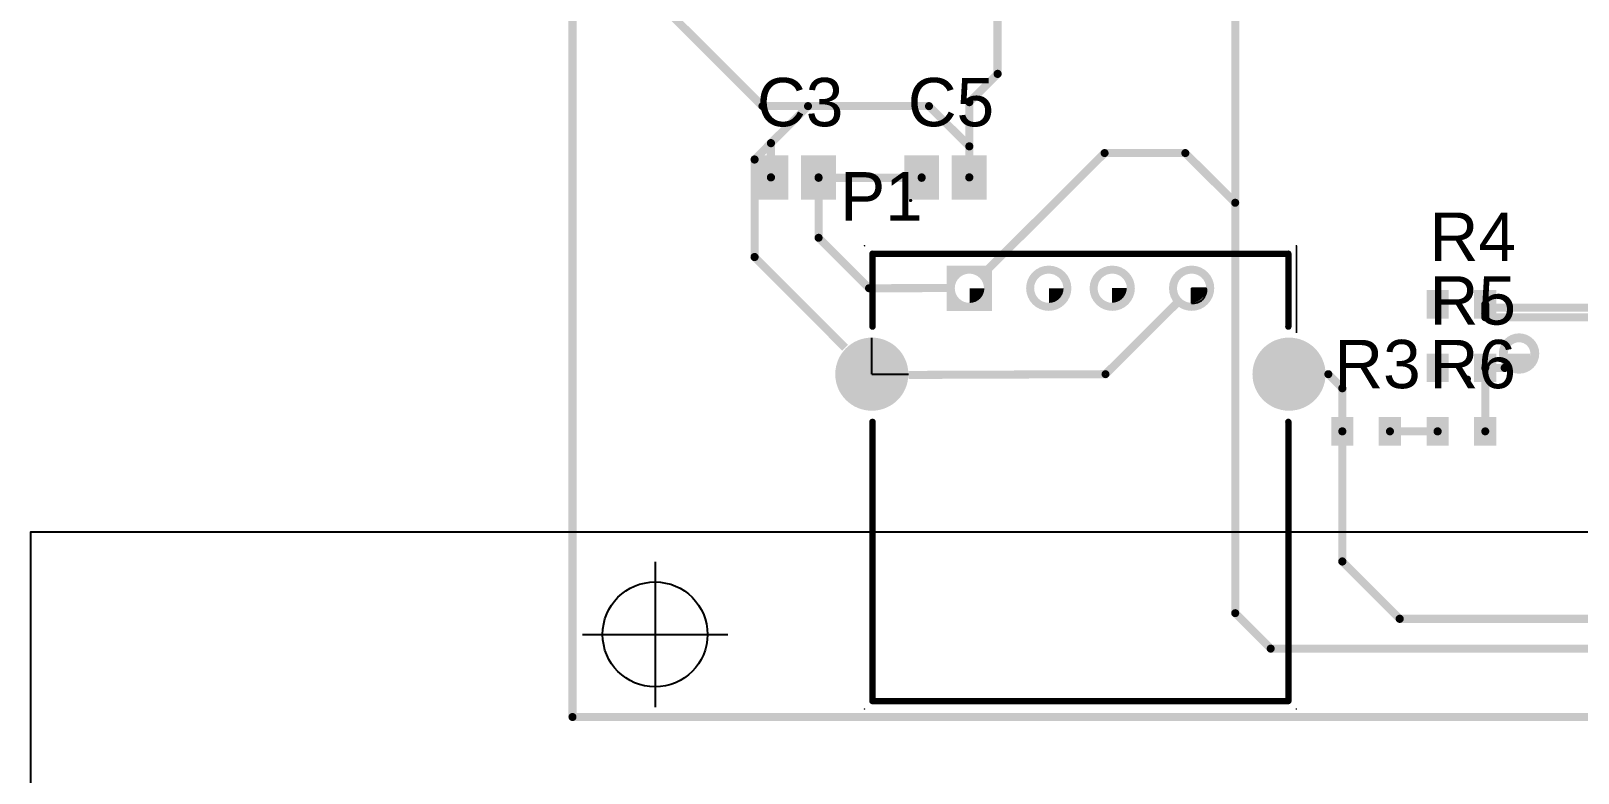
# Model space of a CAD drawing. Header units: millimetres. Extents: x -1 to 588, y 12 to 419.
# Drawn here: x -1 to 100.2, y 293.4 to 341.9 of the extents above; entities that cross this region are included whole.
import ezdxf

# ---------------------------------------------------------------- set-up
doc = ezdxf.new("R2010")
doc.units = ezdxf.units.MM
doc.header["$MEASUREMENT"] = 0
for name, color, linetype in [('BottomLayer', 5, 'Continuous'), ('Mechanical13', 56, 'Continuous'), ('Mechanical15', 56, 'Continuous'), ('MultiLayer', 9, 'Continuous'), ('TopLayer', 1, 'Continuous'), ('TopOverlay', 2, 'Continuous'), ('TopPaste', 8, 'Continuous')]:
    doc.layers.add(name, color=color, linetype=linetype)
doc.styles.add('Arial', font='arial.ttf', dxfattribs={"height": 0.2})

msp = doc.modelspace()

# ---------------------------------------------------------------- hatches: boundary and pattern name
for points in [[(61.36, 325.09), (60.4, 325.09), (60.4, 324.13, 0.416095)], [(66.54, 325.08), (65.58, 325.08), (65.58, 324.13, 0.416095)], [(70.67, 325.1), (69.71, 325.1), (69.7, 324.14, 0.416095)], [(75.86, 325.09), (74.91, 325.09), (74.9, 324.14, 0.416095)], [(95.57, 320.8, 1), (97.05, 320.8)]]:
    msp.add_hatch(color=256).paths.add_polyline_path(points)
h = msp.add_hatch(color=256)
h.dxf.hatch_style = 1
h.paths.add_polyline_path([(54, 319.47), (56.39, 319.47, 0.410575), (54.03, 321.85, 0.003614), (54, 321.85)])
h = msp.add_hatch(color=256)
h.dxf.hatch_style = 1
h.paths.add_polyline_path([(81.29, 319.46), (83.67, 319.46, 0.410575), (81.32, 321.85, 0.003614), (81.28, 321.84)])
at = {"layer": 'BottomLayer'}
h = msp.add_hatch(color=5, dxfattribs=at)
h.paths.add_polyline_path([(58.89, 326.57), (61.86, 326.57), (61.86, 323.61), (58.89, 323.61)])
edge = h.paths.add_edge_path(flags=16)
edge.add_arc((60.38, 325.09), 0.955, 0, 360)
h = msp.add_hatch(color=5, dxfattribs=at)
edge = h.paths.add_edge_path()
edge.add_arc((65.57, 325.09), 1.48, 0, 360)
edge = h.paths.add_edge_path(flags=17)
edge.add_arc((65.57, 325.09), 0.955, 0, 360)
h = msp.add_hatch(color=5, dxfattribs=at)
edge = h.paths.add_edge_path()
edge.add_arc((69.72, 325.09), 1.48, 0, 360)
edge = h.paths.add_edge_path(flags=17)
edge.add_arc((69.72, 325.09), 0.955, 0, 360)
h = msp.add_hatch(color=5, dxfattribs=at)
edge = h.paths.add_edge_path()
edge.add_arc((74.91, 325.09), 1.48, 0, 360)
edge = h.paths.add_edge_path(flags=17)
edge.add_arc((74.91, 325.09), 0.955, 0, 360)
h = msp.add_hatch(color=5, dxfattribs=at)
edge = h.paths.add_edge_path()
edge.add_arc((54, 319.47), 2.39, 0, 360)
h = msp.add_hatch(color=5, dxfattribs=at)
edge = h.paths.add_edge_path()
edge.add_arc((81.28, 319.47), 2.39, 0, 360)
at = {"layer": 'MultiLayer'}
h = msp.add_hatch(color=9, dxfattribs=at)
h.paths.add_polyline_path([(58.89, 326.57), (61.86, 326.57), (61.86, 323.61), (58.89, 323.61)])
edge = h.paths.add_edge_path(flags=16)
edge.add_arc((60.38, 325.09), 0.955, 0, 360)
h = msp.add_hatch(color=9, dxfattribs=at)
edge = h.paths.add_edge_path()
edge.add_arc((65.57, 325.09), 1.48, 0, 360)
edge = h.paths.add_edge_path(flags=17)
edge.add_arc((65.57, 325.09), 0.955, 0, 360)
h = msp.add_hatch(color=9, dxfattribs=at)
edge = h.paths.add_edge_path()
edge.add_arc((69.72, 325.09), 1.48, 0, 360)
edge = h.paths.add_edge_path(flags=17)
edge.add_arc((69.72, 325.09), 0.955, 0, 360)
h = msp.add_hatch(color=9, dxfattribs=at)
edge = h.paths.add_edge_path()
edge.add_arc((74.91, 325.09), 1.48, 0, 360)
edge = h.paths.add_edge_path(flags=17)
edge.add_arc((74.91, 325.09), 0.955, 0, 360)
h = msp.add_hatch(color=9, dxfattribs=at)
edge = h.paths.add_edge_path()
edge.add_arc((54, 319.47), 2.39, 0, 360)
h = msp.add_hatch(color=9, dxfattribs=at)
edge = h.paths.add_edge_path()
edge.add_arc((81.28, 319.47), 2.39, 0, 360)
at = {"layer": 'TopLayer'}
for points in [[(48.55, 333.79), (48.55, 330.88), (46.26, 330.88), (46.26, 333.79)], [(51.66, 333.79), (51.66, 330.88), (49.38, 330.88), (49.38, 333.79)], [(56.12, 330.88), (56.12, 333.79), (58.4, 333.79), (58.4, 330.88)], [(59.23, 330.88), (59.23, 333.79), (61.52, 333.79), (61.52, 330.88)], [(90.27, 323.1), (90.27, 324.97), (91.72, 324.97), (91.72, 323.1)], [(93.38, 323.1), (93.38, 324.97), (94.83, 324.97), (94.83, 323.1)], [(90.27, 318.95), (90.27, 320.82), (91.72, 320.82), (91.72, 318.95)], [(93.38, 318.95), (93.38, 320.82), (94.83, 320.82), (94.83, 318.95)], [(84.04, 314.8), (84.04, 316.66), (85.49, 316.66), (85.49, 314.8)], [(87.15, 314.8), (87.15, 316.66), (88.61, 316.66), (88.61, 314.8)], [(90.27, 314.8), (90.27, 316.66), (91.72, 316.66), (91.72, 314.8)], [(93.38, 314.8), (93.38, 316.66), (94.83, 316.66), (94.83, 314.8)]]:
    msp.add_hatch(color=1, dxfattribs=at).paths.add_polyline_path(points)
h = msp.add_hatch(color=1, dxfattribs=at)
h.paths.add_polyline_path([(58.89, 326.57), (61.86, 326.57), (61.86, 323.61), (58.89, 323.61)])
edge = h.paths.add_edge_path(flags=16)
edge.add_arc((60.38, 325.09), 0.955, 0, 360)
h = msp.add_hatch(color=1, dxfattribs=at)
edge = h.paths.add_edge_path()
edge.add_arc((65.57, 325.09), 1.48, 0, 360)
edge = h.paths.add_edge_path(flags=17)
edge.add_arc((65.57, 325.09), 0.955, 0, 360)
h = msp.add_hatch(color=1, dxfattribs=at)
edge = h.paths.add_edge_path()
edge.add_arc((69.72, 325.09), 1.48, 0, 360)
edge = h.paths.add_edge_path(flags=17)
edge.add_arc((69.72, 325.09), 0.955, 0, 360)
h = msp.add_hatch(color=1, dxfattribs=at)
edge = h.paths.add_edge_path()
edge.add_arc((74.91, 325.09), 1.48, 0, 360)
edge = h.paths.add_edge_path(flags=17)
edge.add_arc((74.91, 325.09), 0.955, 0, 360)
h = msp.add_hatch(color=1, dxfattribs=at)
edge = h.paths.add_edge_path()
edge.add_arc((54, 319.47), 2.39, 0, 360)
h = msp.add_hatch(color=1, dxfattribs=at)
edge = h.paths.add_edge_path()
edge.add_arc((81.28, 319.47), 2.39, 0, 360)
h = msp.add_hatch(color=1, dxfattribs=at)
edge = h.paths.add_edge_path()
edge.add_arc((96.32, 320.82), 1.32, 0, 360)
edge = h.paths.add_edge_path(flags=17)
edge.add_arc((96.32, 320.82), 0.738, 0, 360)
at = {"layer": 'TopPaste'}
msp.add_hatch(color=8, dxfattribs=at).paths.add_polyline_path([(56.12, 330.88), (56.12, 333.79), (58.4, 333.79), (58.4, 330.88)])

# ---------------------------------------------------------------- linework, layer by layer
for p, q in [((74.91, 325.09), (74.9, 324.12)), ((74.91, 325.09), (75.86, 325.09)), ((54, 319.47), (54, 321.85)), ((54, 319.47), (56.39, 319.47))]:
    msp.add_line(p, q)
msp.add_lwpolyline([(-0.98, 12.16), (-0.98, 309.16), (209.02, 309.16), (209.02, 12.16), (-0.98, 12.16)])
msp.add_arc((75.03, 324.96), 0.846, 261.448, 9.0192)
at = {"layer": 'Mechanical13', "const_width": 0.104}
msp.add_lwpolyline([(56.48, 330.83, 1), (56.59, 330.83, 1)], format="xyb", close=True, dxfattribs=at)
at = {"layer": 'Mechanical15', "const_width": 0.0519}
for points in [[(53.5, 327.87, 1), (53.55, 327.87, 1)], [(53.5, 327.87, 1), (53.55, 327.87, 1)], [(81.73, 327.87, 1), (81.78, 327.87, 1)], [(81.73, 327.87, 1), (81.78, 327.87, 1)], [(53.5, 297.57, 1), (53.55, 297.57, 1)], [(53.5, 297.57, 1), (53.55, 297.57, 1)], [(81.73, 297.57, 1), (81.78, 297.57, 1)], [(81.73, 297.57, 1), (81.78, 297.57, 1)]]:
    msp.add_lwpolyline(points, format="xyb", close=True, dxfattribs=at)
at = {"layer": 'Mechanical15', "const_width": 0.104}
msp.add_lwpolyline([(81.76, 322.17), (81.76, 327.87)], dxfattribs=at)
at = {"layer": 'MultiLayer', "color": 18, "true_color": 0x000000}
for p, q in [((39.83, 307.2), (39.83, 297.7)), ((35.08, 302.45), (44.58, 302.45))]:
    msp.add_line(p, q, dxfattribs=at)
at = {"layer": 'MultiLayer', "color": 18, "true_color": 0x000000, "const_width": 0.527}
for points in [[(34.43, 297.05), (34.43, 409.14)], [(34.43, 297.05), (219.17, 297.05)]]:
    msp.add_lwpolyline(points, dxfattribs=at)
at = {"layer": 'MultiLayer', "const_width": 0.264}
msp.add_lwpolyline([(34.3, 297.05, 1), (34.56, 297.05, 1)], format="xyb", close=True, dxfattribs=at)
at = {"layer": 'MultiLayer', "color": 18, "true_color": 0x000000, "const_width": 0.264}
msp.add_lwpolyline([(34.3, 297.05, 1), (34.56, 297.05, 1)], format="xyb", close=True, dxfattribs=at)
at = {"layer": 'MultiLayer'}
msp.add_circle((39.83, 302.45), 3.43, dxfattribs=at)
at = {"layer": 'TopLayer', "const_width": 0.527}
for points in [[(77.76, 330.68), (77.76, 374.96)], [(62.22, 339.11), (62.22, 355)], [(37.03, 346.82), (46.85, 337)], [(60.38, 337.26), (62.22, 339.11)], [(46.85, 337), (49.83, 337)], [(47.4, 334.58), (49.83, 337)], [(49.83, 337), (57.74, 337)], [(57.74, 337), (60.38, 334.37)], [(60.38, 334.37), (60.38, 337.26)], [(46.34, 333.51), (47.4, 334.58)], [(47.4, 332.34), (47.4, 334.58)], [(60.38, 332.34), (60.38, 334.37)], [(61.53, 326.27), (69.22, 333.93)], [(69.22, 333.93), (74.5, 333.93)], [(74.5, 333.93), (77.76, 330.68)], [(46.34, 327.13), (46.34, 333.51)], [(50.52, 332.31), (50.52, 332.34)], [(50.52, 332.31), (57.26, 332.31)], [(50.52, 328.39), (50.52, 332.31)], [(57.26, 332.31), (57.26, 332.34)], [(77.76, 303.84), (77.76, 330.68)], [(50.52, 328.39), (53.82, 325.09)], [(46.34, 327.13), (52.25, 321.2)], [(53.82, 325.09), (59.17, 325.1)], [(69.28, 319.47), (74, 324.17)], [(94.11, 323.82), (94.11, 324.03)], [(94.11, 323.82), (107.15, 323.82)], [(94.11, 323.19), (94.11, 323.82)], [(94.11, 323.19), (104.18, 323.19)], [(56.42, 319.42), (69.41, 319.47)], [(83.85, 319.47), (84.77, 318.55)], [(94.11, 319.88), (95.38, 319.88)], [(94.11, 315.73), (94.11, 319.88)], [(84.77, 315.73), (84.77, 318.55)], [(84.77, 307.22), (84.77, 315.73)], [(87.88, 315.73), (90.99, 315.73)], [(84.77, 307.22), (88.52, 303.47)], [(77.76, 303.84), (80.08, 301.52)], [(88.52, 303.47), (104.03, 303.47)], [(80.08, 301.52), (107.44, 301.52)]]:
    msp.add_lwpolyline(points, dxfattribs=at)
at = {"layer": 'TopLayer', "const_width": 0.264}
for points in [[(62.09, 339.11, 1), (62.36, 339.11, 1)], [(62.09, 339.11, 1), (62.36, 339.11, 1)], [(46.72, 337, 1), (46.98, 337, 1)], [(46.72, 337, 1), (46.98, 337, 1)], [(49.7, 337, 1), (49.96, 337, 1)], [(49.7, 337, 1), (49.96, 337, 1)], [(49.7, 337, 1), (49.96, 337, 1)], [(57.61, 337, 1), (57.87, 337, 1)], [(57.61, 337, 1), (57.87, 337, 1)], [(60.24, 337.26, 1), (60.51, 337.26, 1)], [(60.24, 337.26, 1), (60.51, 337.26, 1)], [(47.27, 334.58, 1), (47.54, 334.58, 1)], [(47.27, 334.58, 1), (47.54, 334.58, 1)], [(47.27, 334.58, 1), (47.54, 334.58, 1)], [(60.24, 334.37, 1), (60.51, 334.37, 1)], [(60.24, 334.37, 1), (60.51, 334.37, 1)], [(60.24, 334.37, 1), (60.51, 334.37, 1)], [(69.09, 333.93, 1), (69.35, 333.93, 1)], [(69.09, 333.93, 1), (69.35, 333.93, 1)], [(74.37, 333.93, 1), (74.63, 333.93, 1)], [(74.37, 333.93, 1), (74.63, 333.93, 1)], [(46.2, 333.51, 1), (46.47, 333.51, 1)], [(46.2, 333.51, 1), (46.47, 333.51, 1)], [(47.27, 332.34, 1), (47.54, 332.34, 1)], [(50.39, 332.34, 1), (50.65, 332.34, 1)], [(50.39, 332.31, 1), (50.65, 332.31, 1)], [(50.39, 332.31, 1), (50.65, 332.31, 1)], [(50.39, 332.31, 1), (50.65, 332.31, 1)], [(57.13, 332.34, 1), (57.39, 332.34, 1)], [(57.13, 332.31, 1), (57.39, 332.31, 1)], [(57.13, 332.31, 1), (57.39, 332.31, 1)], [(60.24, 332.34, 1), (60.51, 332.34, 1)], [(77.63, 330.68, 1), (77.89, 330.68, 1)], [(77.63, 330.68, 1), (77.89, 330.68, 1)], [(77.63, 330.68, 1), (77.89, 330.68, 1)], [(50.39, 328.39, 1), (50.65, 328.39, 1)], [(50.39, 328.39, 1), (50.65, 328.39, 1)], [(46.2, 327.13, 1), (46.47, 327.13, 1)], [(46.2, 327.13, 1), (46.47, 327.13, 1)], [(53.69, 325.09, 1), (53.95, 325.09, 1)], [(53.69, 325.09, 1), (53.95, 325.09, 1)], [(93.98, 324.03, 1), (94.24, 324.03, 1)], [(93.98, 323.82, 1), (94.24, 323.82, 1)], [(93.98, 323.82, 1), (94.24, 323.82, 1)], [(93.98, 323.82, 1), (94.24, 323.82, 1)], [(93.98, 323.19, 1), (94.24, 323.19, 1)], [(93.98, 323.19, 1), (94.24, 323.19, 1)], [(69.15, 319.47, 1), (69.41, 319.47, 1)], [(69.15, 319.47, 1), (69.41, 319.47, 1)], [(83.72, 319.47, 1), (83.98, 319.47, 1)], [(83.72, 319.47, 1), (83.98, 319.47, 1)], [(93.98, 319.88, 1), (94.24, 319.88, 1)], [(93.98, 319.88, 1), (94.24, 319.88, 1)], [(95.25, 319.88, 1), (95.52, 319.88, 1)], [(95.25, 319.88, 1), (95.52, 319.88, 1)], [(84.63, 318.55, 1), (84.9, 318.55, 1)], [(84.63, 318.55, 1), (84.9, 318.55, 1)], [(84.63, 315.73, 1), (84.9, 315.73, 1)], [(84.63, 315.73, 1), (84.9, 315.73, 1)], [(87.75, 315.73, 1), (88.01, 315.73, 1)], [(90.86, 315.73, 1), (91.13, 315.73, 1)], [(93.98, 315.73, 1), (94.24, 315.73, 1)], [(84.63, 307.22, 1), (84.9, 307.22, 1)], [(84.63, 307.22, 1), (84.9, 307.22, 1)], [(77.63, 303.84, 1), (77.89, 303.84, 1)], [(77.63, 303.84, 1), (77.89, 303.84, 1)], [(88.38, 303.47, 1), (88.65, 303.47, 1)], [(88.38, 303.47, 1), (88.65, 303.47, 1)], [(79.95, 301.52, 1), (80.21, 301.52, 1)], [(79.95, 301.52, 1), (80.21, 301.52, 1)]]:
    msp.add_lwpolyline(points, format="xyb", close=True, dxfattribs=at)
at = {"layer": 'TopLayer'}
msp.add_circle((39.83, 302.45), 3.43, dxfattribs=at)
at = {"layer": 'TopOverlay', "const_width": 0.415}
for points in [[(54.05, 322.58), (54.05, 327.35)], [(54.05, 327.35), (81.24, 327.35)], [(81.24, 322.58), (81.24, 327.35)], [(54.05, 298.09), (54.05, 316.35)], [(81.24, 298.09), (81.24, 316.35)], [(54.05, 298.09), (81.24, 298.09)]]:
    msp.add_lwpolyline(points, dxfattribs=at)
at = {"layer": 'TopOverlay', "const_width": 0.208}
for points in [[(53.94, 327.35, 1), (54.15, 327.35, 1)], [(53.94, 327.35, 1), (54.15, 327.35, 1)], [(81.13, 327.35, 1), (81.34, 327.35, 1)], [(81.13, 327.35, 1), (81.34, 327.35, 1)], [(53.94, 322.58, 1), (54.15, 322.58, 1)], [(81.13, 322.58, 1), (81.34, 322.58, 1)], [(92.86, 319.16, 1), (93.07, 319.16, 1)], [(53.94, 316.35, 1), (54.15, 316.35, 1)], [(81.13, 316.35, 1), (81.34, 316.35, 1)], [(53.94, 298.09, 1), (54.15, 298.09, 1)], [(53.94, 298.09, 1), (54.15, 298.09, 1)], [(81.13, 298.09, 1), (81.34, 298.09, 1)], [(81.13, 298.09, 1), (81.34, 298.09, 1)]]:
    msp.add_lwpolyline(points, format="xyb", close=True, dxfattribs=at)

# ---------------------------------------------------------------- texts
at = {"layer": 'TopOverlay', "style": 'Arial'}
for s, p in [('C3', (46.49, 335.68)), ('C5', (56.35, 335.68)), ('P1', (51.93, 329.52)), ('R4', (90.47, 326.88)), ('R5', (90.47, 322.71)), ('R3', (84.24, 318.55)), ('R6', (90.47, 318.55))]:
    msp.add_text(s, height=3.163, dxfattribs=at).set_placement(p)

doc.saveas('drawing.dxf')
